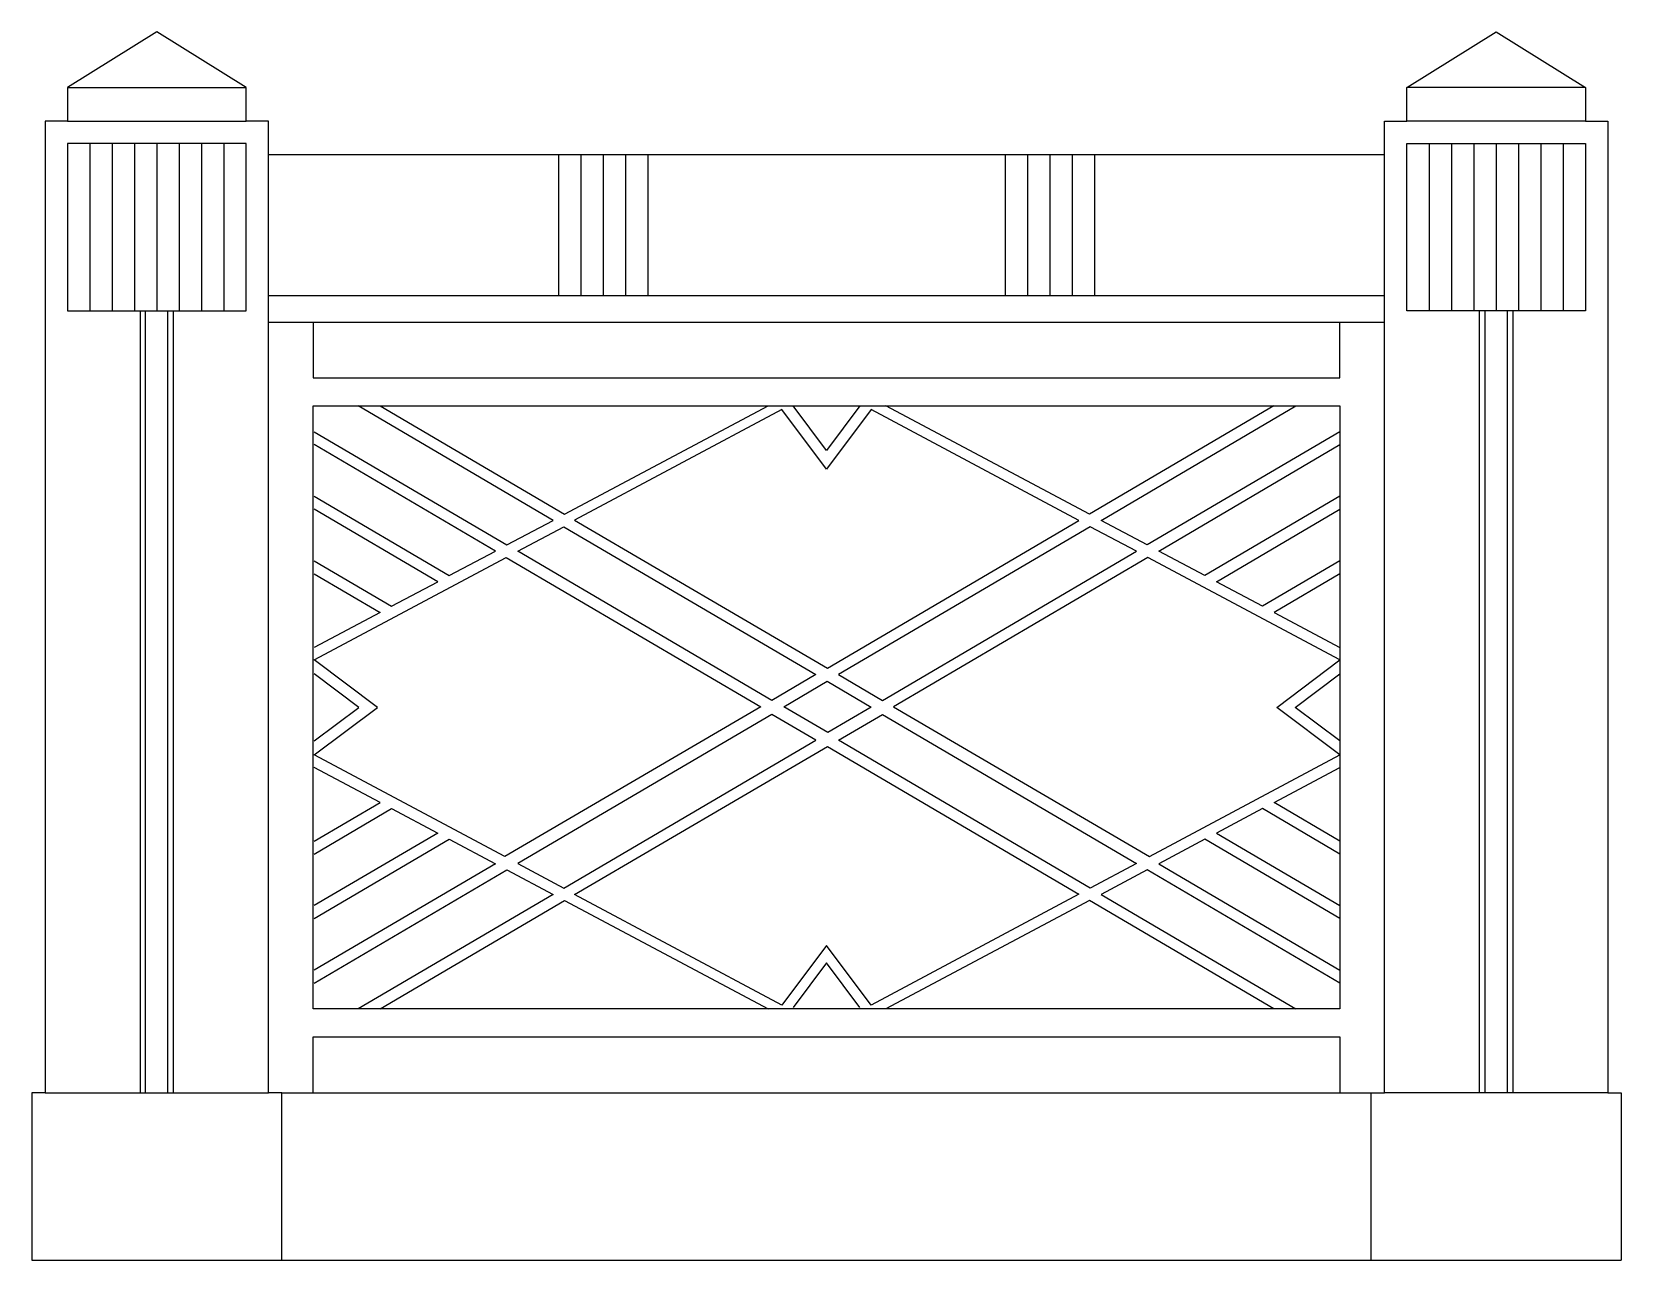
# Model space of a CAD drawing. Header units: metres. Extents: x 200 to 1624, y 1848 to 2948.
import ezdxf

# ---------------------------------------------------------------- set-up
doc = ezdxf.new("R2010")
doc.units = ezdxf.units.M
for name, color, linetype in [('2', 2, 'Continuous'), ('3', 3, 'Continuous'), ('4', 4, 'Continuous'), ('7', 7, 'Continuous')]:
    doc.layers.add(name, color=color, linetype=linetype)

msp = doc.modelspace()

# ---------------------------------------------------------------- linework, layer by layer
at = {"layer": '2'}
msp.add_line((200.26, 1847.76), (1624.26, 1847.76), dxfattribs=at)
at = {"layer": '3'}
for p, q in [((232.26, 2897.76), (392.26, 2897.76)), ((1592.26, 2897.76), (1432.26, 2897.76)), ((252.26, 2847.76), (252.26, 2697.76)), ((272.26, 2847.76), (272.26, 2697.76)), ((292.26, 2847.76), (292.26, 2697.76)), ((312.26, 2847.76), (312.26, 2697.76)), ((332.26, 2847.76), (332.26, 2697.76)), ((352.26, 2847.76), (352.26, 2697.76)), ((372.26, 2847.76), (372.26, 2697.76)), ((692.26, 2837.76), (692.26, 2711.76)), ((712.26, 2837.76), (712.26, 2711.76)), ((732.26, 2837.76), (732.26, 2711.76)), ((1092.26, 2837.76), (1092.26, 2711.76)), ((1112.26, 2837.76), (1112.26, 2711.76)), ((1132.26, 2837.76), (1132.26, 2711.76)), ((1452.26, 2847.76), (1452.26, 2697.76)), ((1472.26, 2847.76), (1472.26, 2697.76)), ((1492.26, 2847.76), (1492.26, 2697.76)), ((1512.26, 2847.76), (1512.26, 2697.76)), ((1532.26, 2847.76), (1532.26, 2697.76)), ((1552.26, 2847.76), (1552.26, 2697.76)), ((1572.26, 2847.76), (1572.26, 2697.76)), ((297.26, 2697.76), (327.26, 2697.76)), ((302.26, 1997.76), (302.26, 2697.76)), ((322.26, 1997.76), (322.26, 2697.76)), ((1527.26, 2697.76), (1497.26, 2697.76)), ((1502.26, 1997.76), (1502.26, 2697.76)), ((1522.26, 1997.76), (1522.26, 2697.76))]:
    msp.add_line(p, q, dxfattribs=at)
at = {"layer": '4'}
for p, q in [((412.26, 2837.76), (1412.26, 2837.76)), ((672.26, 2837.76), (672.26, 2711.76)), ((752.26, 2837.76), (752.26, 2711.76)), ((1072.26, 2837.76), (1072.26, 2711.76)), ((1152.26, 2837.76), (1152.26, 2711.76)), ((412.26, 2687.76), (1412.26, 2687.76)), ((212.26, 1997.76), (412.26, 1997.76)), ((424.26, 1997.76), (1400.26, 1997.76)), ((1612.26, 1997.76), (1412.26, 1997.76))]:
    msp.add_line(p, q, dxfattribs=at)
for points in [[(424.26, 1847.76), (424.26, 1997.76), (412.26, 1997.76), (412.26, 2867.76), (392.26, 2867.76), (392.26, 2897.76), (312.26, 2947.76), (232.26, 2897.76), (232.26, 2867.76), (212.26, 2867.76), (212.26, 1997.76), (200.26, 1997.76), (200.26, 1847.76)], [(1400.26, 1847.76), (1400.26, 1997.76), (1412.26, 1997.76), (1412.26, 2867.76), (1432.26, 2867.76), (1432.26, 2897.76), (1512.26, 2947.76), (1592.26, 2897.76), (1592.26, 2867.76), (1612.26, 2867.76), (1612.26, 1997.76), (1624.26, 1997.76), (1624.26, 1847.76)], [(452.26, 2687.76), (452.26, 2637.76), (1372.26, 2637.76), (1372.26, 2687.76)], [(452.26, 1997.76), (452.26, 2047.76), (1372.26, 2047.76), (1372.26, 1997.76)]]:
    msp.add_lwpolyline(points, dxfattribs=at)
msp.add_lwpolyline([(452.26, 2072.76), (452.26, 2612.76), (1372.26, 2612.76), (1372.26, 2072.76)], close=True, dxfattribs=at)
at = {"layer": '7'}
for p, q in [((232.26, 2867.76), (392.26, 2867.76)), ((1592.26, 2867.76), (1432.26, 2867.76)), ((412.26, 2711.76), (1412.26, 2711.76))]:
    msp.add_line(p, q, dxfattribs=at)
for points in [[(327.26, 1997.76), (327.26, 2697.76), (392.26, 2697.76), (392.26, 2847.76), (232.26, 2847.76), (232.26, 2697.76), (297.26, 2697.76), (297.26, 1997.76)], [(1497.26, 1997.76), (1497.26, 2697.76), (1432.26, 2697.76), (1432.26, 2847.76), (1592.26, 2847.76), (1592.26, 2697.76), (1527.26, 2697.76), (1527.26, 1997.76)], [(453.31, 2589.64), (625.95, 2488.3), (667.3, 2510.28), (492.7, 2612.76)], [(512.4, 2612.76), (677.64, 2515.77), (860.12, 2612.76)], [(942.26, 2612.76), (912.26, 2572.76), (882.26, 2612.76)], [(1313.17, 2612.76), (1147.93, 2515.77), (965.45, 2612.76)], [(1372.26, 2589.64), (1199.61, 2488.3), (1158.27, 2510.28), (1332.87, 2612.76)], [(453.31, 2531.83), (574.27, 2460.83), (615.62, 2482.81), (453.31, 2578.08)], [(1372.26, 2531.83), (1251.3, 2460.83), (1209.95, 2482.81), (1372.26, 2578.08)], [(453.31, 2474.03), (522.59, 2433.36), (563.94, 2455.34), (453.31, 2520.27)], [(1372.26, 2474.03), (1302.98, 2433.36), (1261.63, 2455.34), (1372.26, 2520.27)], [(453.31, 2462.47), (512.25, 2427.87), (453.31, 2396.54)], [(1372.26, 2462.47), (1313.32, 2427.87), (1372.26, 2396.54)], [(453.31, 2312.76), (493.31, 2342.76), (453.31, 2372.76)], [(1372.26, 2312.76), (1332.26, 2342.76), (1372.26, 2372.76)], [(453.31, 2223.05), (512.25, 2257.65), (453.31, 2288.98)], [(1372.26, 2223.05), (1313.32, 2257.65), (1372.26, 2288.98)], [(453.31, 2211.49), (522.59, 2252.16), (563.94, 2230.18), (453.31, 2165.25)], [(1372.26, 2211.49), (1302.98, 2252.16), (1261.63, 2230.18), (1372.26, 2165.25)], [(453.31, 2153.69), (574.27, 2224.69), (615.62, 2202.71), (453.31, 2107.44)], [(1372.26, 2153.69), (1251.3, 2224.69), (1209.95, 2202.71), (1372.26, 2107.44)], [(453.31, 2095.88), (625.95, 2197.22), (667.3, 2175.24), (492.7, 2072.76)], [(1372.26, 2095.88), (1199.61, 2197.22), (1158.27, 2175.24), (1332.87, 2072.76)], [(512.4, 2072.76), (677.64, 2169.75), (860.12, 2072.76)], [(1313.17, 2072.76), (1147.93, 2169.75), (965.45, 2072.76)], [(942.26, 2074), (912.26, 2114), (882.26, 2074)]]:
    msp.add_lwpolyline(points, dxfattribs=at)
for points in [[(913.04, 2377.9), (1138.31, 2510.12), (952.26, 2609.43), (912.26, 2556.09), (872.26, 2609.43), (686.61, 2510.34)], [(635.68, 2482.6), (676.94, 2504.62), (902.66, 2372.13), (863.2, 2349.05)], [(1189.89, 2482.6), (1148.63, 2504.62), (922.91, 2372.13), (962.37, 2349.05)], [(453.31, 2300.26), (509.97, 2342.76), (453.31, 2385.26), (625.36, 2477.09), (853.33, 2343.28), (624.01, 2209.15)], [(1372.26, 2300.26), (1315.6, 2342.76), (1372.26, 2385.26), (1200.21, 2477.09), (972.23, 2343.28), (1201.56, 2209.15)], [(873.92, 2343.38), (912.78, 2366.19), (952.22, 2343.09), (913.41, 2320.31)], [(635.68, 2202.92), (676.94, 2180.9), (902.66, 2313.39), (863.2, 2336.47)], [(1189.89, 2202.92), (1148.63, 2180.9), (922.91, 2313.39), (962.37, 2336.47)], [(913.04, 2307.62), (1138.31, 2175.39), (952.26, 2076.09), (912.26, 2129.43), (872.26, 2076.09), (686.61, 2175.18)]]:
    msp.add_lwpolyline(points, close=True, dxfattribs=at)

doc.saveas('drawing.dxf')
